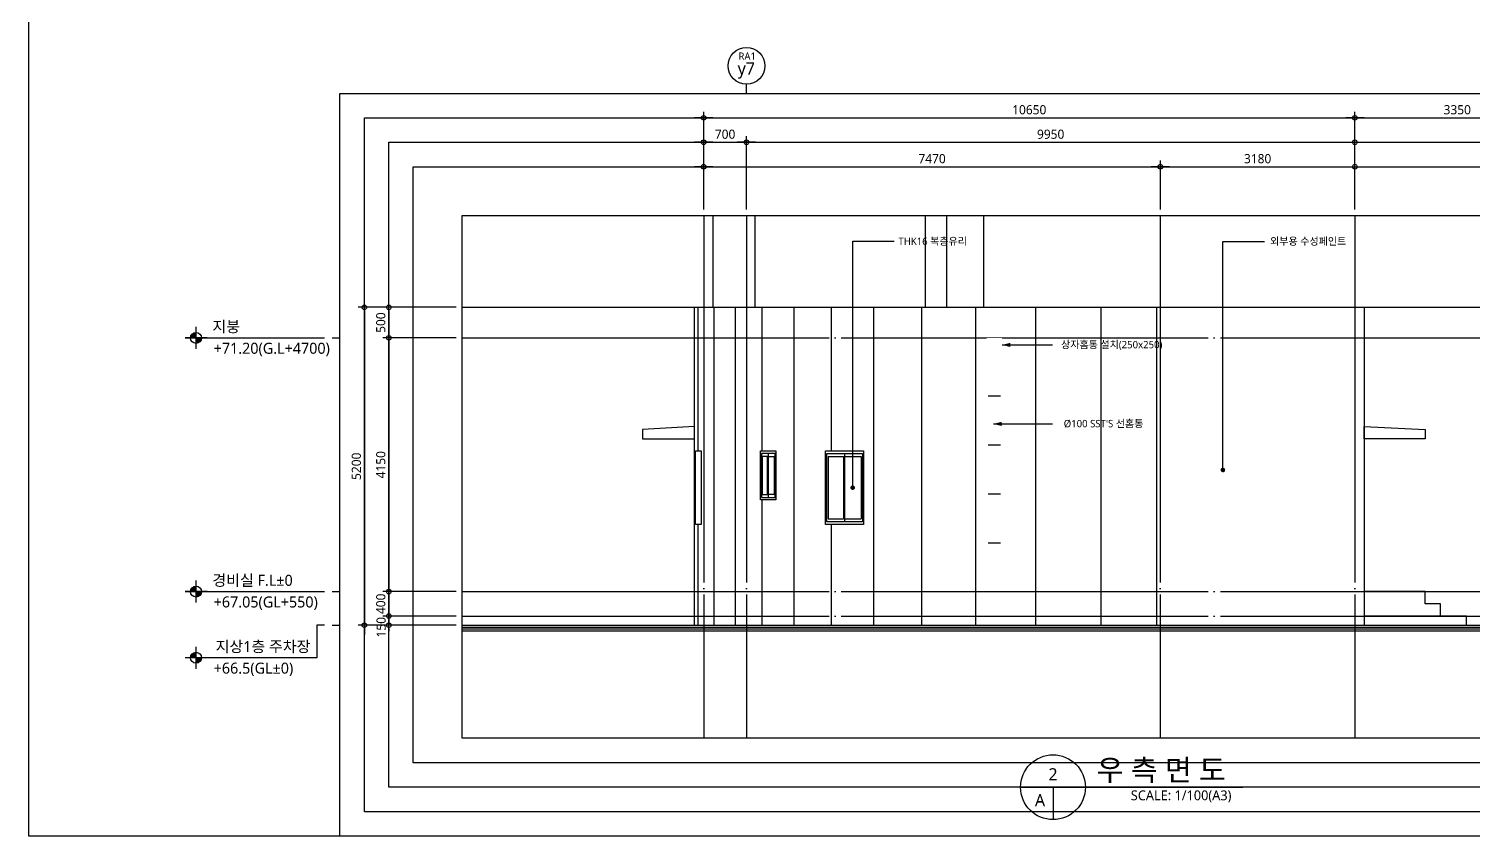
# Model space of a CAD drawing. Header units: millimetres. Extents: x 184384 to 428726, y 73696 to 101396.
# Drawn here: x 307918 to 331539, y 74296 to 87501 of the extents above; entities that cross this region are included whole.
import ezdxf
from ezdxf.enums import TextEntityAlignment as Align

# ---------------------------------------------------------------- set-up
doc = ezdxf.new("R2010")
doc.units = ezdxf.units.MM
doc.header["$LTSCALE"] = 100
doc.header["$MEASUREMENT"] = 0
doc.header["$PDSIZE"] = -10
doc.linetypes.add('CEN', pattern=[62, 60, -1, 0, -1])
doc.layers.get('0').update_dxf_attribs({"linetype": 'CONTINUOUS'})
doc.layers.get('DEFPOINTS').update_dxf_attribs({"color": 171, "linetype": 'CONTINUOUS'})
for name, color, linetype in [('CEN(ST)', 1, 'CEN'), ('ELE-1', 2, 'CONTINUOUS'), ('ELE-2', 3, 'CONTINUOUS'), ('ELE-6', 8, 'CONTINUOUS'), ('ELE-6 (251)', 251, 'CONTINUOUS'), ('FIN', 6, 'CONTINUOUS'), ('HAT-253', 253, 'CONTINUOUS'), ('LED', 7, 'CONTINUOUS'), ('NDIM', 7, 'CONTINUOUS'), ('SYM', 7, 'CONTINUOUS'), ('SYM(AXIS)', 7, 'CONTINUOUS'), ('TEXT', 3, 'CONTINUOUS'), ('TEXT(AXIS)', 2, 'CONTINUOUS'), ('TEXT-기입', 6, 'CONTINUOUS'), ('WIN', 4, 'CONTINUOUS'), ('WIN-G', 252, 'CONTINUOUS')]:
    doc.layers.add(name, color=color, linetype=linetype)
doc.styles.add('CGS', font='cgse', dxfattribs={"bigfont": 'cgs'})
doc.styles.add('나눔바른고딕', font='NanumBarunGothic.ttf')
doc.dimstyles.new('NDIM 1200', dxfattribs={"dimscale": 500, "dimtxt": 3, "dimasz": 1, "dimexe": 2, "dimexo": 2, "dimgap": 1, "dimtad": 1, "dimdec": 0, "dimdsep": 46, "dimtxsty": 'CGS', "dimblk": 'DOT0', "dimcen": 1, "dimdle": 8, "dimclrd": 2, "dimclre": 2, "dimclrt": 2, "dimadec": 0, "dimazin": 0, "dimtfac": 1, "dimtdec": 0, "dimtix": 1, "dimtmove": 2, "dimatfit": 3, "dimldrblk": 'DOT0', "dimfxl": 1, "dimtolj": 1, "dimtzin": 0, "dimlwd": -1, "dimlwe": -1, "dimarcsym": 0})

# ---------------------------------------------------------------- blocks, each defined once
blk = doc.blocks.new('A$C19853FC8')
at = {"layer": 'SYM'}
for p, q in [((1800, 0), (1800, 3600)), ((3600, 1800), (0, 1800))]:
    blk.add_line(p, q, dxfattribs=at)
blk.add_circle((1800, 1800), 900, dxfattribs=at)
for points in [[(900, 1800), (1800, 2700), (914, 1959), (1643, 2686)], [(914, 1959), (1643, 2686), (954, 2112), (1492, 2646)], [(954, 2112), (1492, 2646), (1025, 2260), (1346, 2576)], [(1025, 2260), (1346, 2576), (1109, 2378), (1222, 2491)], [(1800, 900), (2700, 1800), (1959, 914), (2686, 1643)], [(1959, 914), (2686, 1643), (2112, 954), (2646, 1492)], [(2112, 954), (2646, 1492), (2260, 1025), (2576, 1346)], [(2260, 1025), (2576, 1346), (2378, 1109), (2491, 1222)]]:
    blk.add_solid(points, dxfattribs=at)
at = {"layer": 'SYM', "linetype": 'Continuous'}
for points in [[(1800, 2700), (1800, 1800), (900, 1800)], [(2700, 1800), (1800, 900), (1800, 1800)]]:
    blk.add_solid(points, dxfattribs=at)
blk = doc.blocks.new('DOT0')
blk.add_line((-3, 0), (3, 0))
at = {"color": 6}
blk.add_circle((0, 0), 0.75, dxfattribs=at)
blk = doc.blocks.new('*D193')
at = {"layer": 'DEFPOINTS', "color": 0, "ltscale": 0.4, "transparency": 16777216}
for p in [(315005, 82946), (313405, 77746), (315005, 77746)]:
    blk.add_point(p, dxfattribs=at)
at = {"layer": 'NDIM', "ltscale": 0.4, "transparency": 16777216}
for p, q in [((314905, 82946), (313305, 82946)), ((313405, 82896), (313405, 77796)), ((314905, 77746), (313305, 77746))]:
    blk.add_line(p, q, dxfattribs=at)
at = {"layer": 'NDIM', "ltscale": 0.4, "transparency": 16777216, "xscale": 50, "yscale": 50, "zscale": 50}
for p, rotation in [((313405, 82946), 90), ((313405, 77746), 270)]:
    blk.add_blockref('DOT0', p, dxfattribs=dict(at, rotation=rotation))
at = {"layer": 'NDIM', "ltscale": 0.4, "transparency": 16777216, "insert": (313274, 80346), "char_height": 150, "attachment_point": 5, "rotation": 90, "style": '나눔바른고딕'}
blk.add_mtext('\\A1;5200', dxfattribs=at)
blk = doc.blocks.new('*D194')
at = {"layer": 'DEFPOINTS', "color": 0, "ltscale": 0.4, "transparency": 16777216}
for p in [(313805, 77746), (315005, 77896), (315005, 77746)]:
    blk.add_point(p, dxfattribs=at)
at = {"layer": 'NDIM', "ltscale": 0.4, "transparency": 16777216}
for p, q in [((313805, 77946), (313805, 77996)), ((314905, 77896), (313705, 77896)), ((314905, 77746), (313705, 77746)), ((313805, 77896), (313805, 77746)), ((313805, 77696), (313805, 77646))]:
    blk.add_line(p, q, dxfattribs=at)
at = {"layer": 'NDIM', "ltscale": 0.4, "transparency": 16777216, "xscale": 50, "yscale": 50, "zscale": 50}
for p, rotation in [((313805, 77896), 270), ((313805, 77746), 90)]:
    blk.add_blockref('DOT0', p, dxfattribs=dict(at, rotation=rotation))
at = {"layer": 'NDIM', "ltscale": 0.4, "transparency": 16777216, "insert": (313680, 77713), "char_height": 150, "attachment_point": 5, "rotation": 90, "style": '나눔바른고딕'}
blk.add_mtext('\\A1;150', dxfattribs=at)
blk = doc.blocks.new('*D195')
at = {"layer": 'DEFPOINTS', "color": 0, "ltscale": 0.4, "transparency": 16777216}
for p in [(315005, 78296), (313805, 77896), (315005, 77896)]:
    blk.add_point(p, dxfattribs=at)
at = {"layer": 'NDIM', "ltscale": 0.4, "transparency": 16777216}
for p, q in [((314905, 78296), (313705, 78296)), ((313805, 78346), (313805, 78396)), ((313805, 78296), (313805, 77896)), ((314905, 77896), (313705, 77896)), ((313805, 77846), (313805, 77796))]:
    blk.add_line(p, q, dxfattribs=at)
at = {"layer": 'NDIM', "ltscale": 0.4, "transparency": 16777216, "xscale": 50, "yscale": 50, "zscale": 50}
for p, rotation in [((313805, 78296), 270), ((313805, 77896), 90)]:
    blk.add_blockref('DOT0', p, dxfattribs=dict(at, rotation=rotation))
at = {"layer": 'NDIM', "ltscale": 0.4, "transparency": 16777216, "insert": (313674, 78096), "char_height": 150, "attachment_point": 5, "rotation": 90, "style": '나눔바른고딕'}
blk.add_mtext('\\A1;400', dxfattribs=at)
blk = doc.blocks.new('*D196')
at = {"layer": 'DEFPOINTS', "color": 0, "ltscale": 0.4, "transparency": 16777216}
for p in [(315005, 82446), (313805, 78296), (315005, 78296)]:
    blk.add_point(p, dxfattribs=at)
at = {"layer": 'NDIM', "ltscale": 0.4, "transparency": 16777216}
for p, q in [((314905, 82446), (313705, 82446)), ((313805, 82396), (313805, 78346)), ((314905, 78296), (313705, 78296))]:
    blk.add_line(p, q, dxfattribs=at)
at = {"layer": 'NDIM', "ltscale": 0.4, "transparency": 16777216, "xscale": 50, "yscale": 50, "zscale": 50}
for p, rotation in [((313805, 82446), 90), ((313805, 78296), 270)]:
    blk.add_blockref('DOT0', p, dxfattribs=dict(at, rotation=rotation))
at = {"layer": 'NDIM', "ltscale": 0.4, "transparency": 16777216, "insert": (313674, 80371), "char_height": 150, "attachment_point": 5, "rotation": 90, "style": '나눔바른고딕'}
blk.add_mtext('\\A1;4150', dxfattribs=at)
blk = doc.blocks.new('*D197')
at = {"layer": 'DEFPOINTS', "color": 0, "ltscale": 0.4, "transparency": 16777216}
for p in [(315005, 82946), (313805, 82446), (315005, 82446)]:
    blk.add_point(p, dxfattribs=at)
at = {"layer": 'NDIM', "ltscale": 0.4, "transparency": 16777216}
for p, q in [((314905, 82946), (313705, 82946)), ((313805, 82896), (313805, 82496)), ((314905, 82446), (313705, 82446))]:
    blk.add_line(p, q, dxfattribs=at)
at = {"layer": 'NDIM', "ltscale": 0.4, "transparency": 16777216, "xscale": 50, "yscale": 50, "zscale": 50}
for p, rotation in [((313805, 82946), 90), ((313805, 82446), 270)]:
    blk.add_blockref('DOT0', p, dxfattribs=dict(at, rotation=rotation))
at = {"layer": 'NDIM', "ltscale": 0.4, "transparency": 16777216, "insert": (313674, 82696), "char_height": 150, "attachment_point": 5, "rotation": 90, "style": '나눔바른고딕'}
blk.add_mtext('\\A1;500', dxfattribs=at)
blk = doc.blocks.new('*D182')
at = {"layer": 'DEFPOINTS', "color": 0, "ltscale": 0.4, "transparency": 16777216}
for p in [(329605, 86046), (318955, 84446), (329605, 84446)]:
    blk.add_point(p, dxfattribs=at)
at = {"layer": 'NDIM', "ltscale": 0.4, "transparency": 16777216}
for p, q in [((318955, 84546), (318955, 86146)), ((319005, 86046), (329555, 86046)), ((329605, 84546), (329605, 86146))]:
    blk.add_line(p, q, dxfattribs=at)
at = {"layer": 'NDIM', "ltscale": 0.4, "transparency": 16777216, "xscale": 50, "yscale": 50, "zscale": 50, "rotation": 180}
blk.add_blockref('DOT0', (318955, 86046), dxfattribs=at)
at = {"layer": 'NDIM', "ltscale": 0.4, "transparency": 16777216, "xscale": 50, "yscale": 50, "zscale": 50}
blk.add_blockref('DOT0', (329605, 86046), dxfattribs=at)
at = {"layer": 'NDIM', "ltscale": 0.4, "transparency": 16777216, "insert": (324280, 86177), "char_height": 150, "attachment_point": 5, "style": '나눔바른고딕'}
blk.add_mtext('\\A1;10650', dxfattribs=at)
blk = doc.blocks.new('*D190')
at = {"layer": 'DEFPOINTS', "color": 0, "ltscale": 0.4, "transparency": 16777216}
for p in [(329605, 85246), (326425, 84446), (329605, 84446)]:
    blk.add_point(p, dxfattribs=at)
at = {"layer": 'NDIM', "ltscale": 0.4, "transparency": 16777216}
for p, q in [((326425, 84546), (326425, 85346)), ((329605, 84546), (329605, 85346)), ((326475, 85246), (329555, 85246))]:
    blk.add_line(p, q, dxfattribs=at)
at = {"layer": 'NDIM', "ltscale": 0.4, "transparency": 16777216, "xscale": 50, "yscale": 50, "zscale": 50, "rotation": 180}
blk.add_blockref('DOT0', (326425, 85246), dxfattribs=at)
at = {"layer": 'NDIM', "ltscale": 0.4, "transparency": 16777216, "xscale": 50, "yscale": 50, "zscale": 50}
blk.add_blockref('DOT0', (329605, 85246), dxfattribs=at)
at = {"layer": 'NDIM', "ltscale": 0.4, "transparency": 16777216, "insert": (328015, 85377), "char_height": 150, "attachment_point": 5, "style": '나눔바른고딕'}
blk.add_mtext('\\A1;3180', dxfattribs=at)
blk = doc.blocks.new('*D191')
at = {"layer": 'DEFPOINTS', "color": 0, "ltscale": 0.4, "transparency": 16777216}
for p in [(326425, 85246), (318955, 84446), (326425, 84446)]:
    blk.add_point(p, dxfattribs=at)
at = {"layer": 'NDIM', "ltscale": 0.4, "transparency": 16777216}
for p, q in [((318955, 84546), (318955, 85346)), ((326425, 84546), (326425, 85346)), ((319005, 85246), (326375, 85246))]:
    blk.add_line(p, q, dxfattribs=at)
at = {"layer": 'NDIM', "ltscale": 0.4, "transparency": 16777216, "xscale": 50, "yscale": 50, "zscale": 50, "rotation": 180}
blk.add_blockref('DOT0', (318955, 85246), dxfattribs=at)
at = {"layer": 'NDIM', "ltscale": 0.4, "transparency": 16777216, "xscale": 50, "yscale": 50, "zscale": 50}
blk.add_blockref('DOT0', (326425, 85246), dxfattribs=at)
at = {"layer": 'NDIM', "ltscale": 0.4, "transparency": 16777216, "insert": (322690, 85377), "char_height": 150, "attachment_point": 5, "style": '나눔바른고딕'}
blk.add_mtext('\\A1;7470', dxfattribs=at)
blk = doc.blocks.new('*D192')
at = {"layer": 'DEFPOINTS', "color": 0, "ltscale": 0.4, "transparency": 16777216}
for p in [(329605, 85646), (319655, 84446), (329605, 84446)]:
    blk.add_point(p, dxfattribs=at)
at = {"layer": 'NDIM', "ltscale": 0.4, "transparency": 16777216}
for p, q in [((319655, 84546), (319655, 85746)), ((329605, 84546), (329605, 85746)), ((319705, 85646), (329555, 85646))]:
    blk.add_line(p, q, dxfattribs=at)
at = {"layer": 'NDIM', "ltscale": 0.4, "transparency": 16777216, "xscale": 50, "yscale": 50, "zscale": 50, "rotation": 180}
blk.add_blockref('DOT0', (319655, 85646), dxfattribs=at)
at = {"layer": 'NDIM', "ltscale": 0.4, "transparency": 16777216, "xscale": 50, "yscale": 50, "zscale": 50}
blk.add_blockref('DOT0', (329605, 85646), dxfattribs=at)
at = {"layer": 'NDIM', "ltscale": 0.4, "transparency": 16777216, "insert": (324630, 85777), "char_height": 150, "attachment_point": 5, "style": '나눔바른고딕'}
blk.add_mtext('\\A1;9950', dxfattribs=at)
blk = doc.blocks.new('*D199')
at = {"layer": 'DEFPOINTS', "color": 0, "ltscale": 0.4, "transparency": 16777216}
for p in [(319655, 85646), (318955, 84446), (319655, 84446)]:
    blk.add_point(p, dxfattribs=at)
at = {"layer": 'NDIM', "ltscale": 0.4, "transparency": 16777216}
for p, q in [((318955, 84546), (318955, 85746)), ((319655, 84546), (319655, 85746)), ((319005, 85646), (319605, 85646))]:
    blk.add_line(p, q, dxfattribs=at)
at = {"layer": 'NDIM', "ltscale": 0.4, "transparency": 16777216, "xscale": 50, "yscale": 50, "zscale": 50, "rotation": 180}
blk.add_blockref('DOT0', (318955, 85646), dxfattribs=at)
at = {"layer": 'NDIM', "ltscale": 0.4, "transparency": 16777216, "xscale": 50, "yscale": 50, "zscale": 50}
blk.add_blockref('DOT0', (319655, 85646), dxfattribs=at)
at = {"layer": 'NDIM', "ltscale": 0.4, "transparency": 16777216, "insert": (319305, 85777), "char_height": 150, "attachment_point": 5, "style": '나눔바른고딕'}
blk.add_mtext('\\A1;700', dxfattribs=at)
blk = doc.blocks.new('*D335')
at = {"layer": 'DEFPOINTS', "color": 0, "ltscale": 0.4, "transparency": 16777216}
for p in [(332955, 86046), (329605, 84446), (332955, 84446)]:
    blk.add_point(p, dxfattribs=at)
at = {"layer": 'NDIM', "ltscale": 0.4, "transparency": 16777216}
for p, q in [((329605, 84546), (329605, 86146)), ((329655, 86046), (332905, 86046)), ((332955, 84546), (332955, 86146))]:
    blk.add_line(p, q, dxfattribs=at)
at = {"layer": 'NDIM', "ltscale": 0.4, "transparency": 16777216, "xscale": 50, "yscale": 50, "zscale": 50, "rotation": 180}
blk.add_blockref('DOT0', (329605, 86046), dxfattribs=at)
at = {"layer": 'NDIM', "ltscale": 0.4, "transparency": 16777216, "xscale": 50, "yscale": 50, "zscale": 50}
blk.add_blockref('DOT0', (332955, 86046), dxfattribs=at)
at = {"layer": 'NDIM', "ltscale": 0.4, "transparency": 16777216, "insert": (331280, 86177), "char_height": 150, "attachment_point": 5, "style": '나눔바른고딕'}
blk.add_mtext('\\A1;3350', dxfattribs=at)
blk = doc.blocks.new('A$C2F20087E')
at = {"layer": 'SYM(AXIS)'}
blk.add_line((600, 0), (600, 300), dxfattribs=at)
blk.add_circle((600, 900), 600, dxfattribs=at)

msp = doc.modelspace()

# ---------------------------------------------------------------- linework, layer by layer
at = {"ltscale": 1000}
for points in [[(315005.1, 77745.8), (336905.1, 77745.8)], [(315005.1, 77715.8), (336905.1, 77715.8)], [(331430.4, 77745.8), (331430.4, 77895.8), (329755.1, 77895.8), (329755.1, 77745.8)], [(315005.1, 77685.8), (336905.1, 77685.8)], [(315005.1, 77655.8), (336905.1, 77655.8)]]:
    msp.add_lwpolyline(points, dxfattribs=at)
at = {"layer": 'CEN(ST)'}
for p, q in [((318955.1, 84445.8), (318955.1, 75895.8)), ((319655.1, 84445.8), (319655.1, 75895.8)), ((326421.9, 84445.8), (326421.9, 75895.8)), ((329605.1, 84445.8), (329605.1, 75895.8))]:
    msp.add_line(p, q, dxfattribs=at)
for points in [[(315005.1, 82945.8), (336905.1, 82945.8)], [(315005.1, 82445.8), (336905.1, 82445.8)], [(315005.1, 78295.8), (336905.1, 78295.8)], [(315005.1, 77895.8), (336905.1, 77895.8)], [(315005.1, 77745.8), (336905.1, 77745.8)]]:
    msp.add_lwpolyline(points, dxfattribs=at)
at = {"layer": 'DEFPOINTS'}
for points in [[(342218.1, 74295.8), (307918.1, 74295.8), (307918.1, 100795.8), (342218.1, 100795.8)], [(313005.1, 86445.8), (338905.1, 86445.8), (338905.1, 74295.8), (313005.1, 74295.8)], [(313405.1, 86045.8), (338505.1, 86045.8), (338505.1, 74695.8), (313405.1, 74695.8)], [(313805.1, 85645.8), (338105.1, 85645.8), (338105.1, 75095.8), (313805.1, 75095.8)], [(314205.1, 85245.8), (337705.1, 85245.8), (337705.1, 75495.8), (314205.1, 75495.8)], [(315005.1, 84445.8), (336905.1, 84445.8), (336905.1, 75895.8), (315005.1, 75895.8)]]:
    msp.add_lwpolyline(points, close=True, dxfattribs=at)
at = {"layer": 'ELE-1', "ltscale": 1000}
msp.add_line((326362.8, 82945.8), (326362.8, 77745.8), dxfattribs=at)
msp.add_lwpolyline([(318805.1, 77745.8), (318805.1, 82945.8), (329755.1, 82945.8), (329755.1, 77895.8)], dxfattribs=at)
at = {"layer": 'ELE-2', "ltscale": 1000}
for points in [[(318821.1, 80595.8), (318914, 80595.8), (318914, 79395.8), (318821.1, 79395.8)], [(319885.2, 80595.8), (320136.5, 80595.8), (320136.5, 79795.8), (319885.2, 79795.8)], [(320949.1, 80595.8), (321568.2, 80595.8), (321568.2, 79395.8), (320949.1, 79395.8)]]:
    msp.add_lwpolyline(points, close=True, dxfattribs=at)
at = {"layer": 'ELE-6', "ltscale": 1000}
for points in [[(318805.1, 80995.8), (317955.1, 80945.8), (317955.1, 80795.8), (318805.1, 80795.8)], [(329755.1, 80995.8), (330755.1, 80945.8), (330755.1, 80795.8), (329755.1, 80795.8)]]:
    msp.add_lwpolyline(points, close=True, dxfattribs=at)
msp.add_lwpolyline([(331005.1, 77895.8), (331005.1, 78095.8), (330755.1, 78095.8), (330755.1, 78295.8), (329755.1, 78295.8)], dxfattribs=at)
at = {"layer": 'ELE-6 (251)', "ltscale": 1000}
for p, q in [((319105.1, 84445.8), (319105.1, 82945.8)), ((319790.1, 84445.8), (319790.1, 82945.8)), ((322576.9, 84445.8), (322576.9, 82945.8)), ((322926.9, 84445.8), (322926.9, 82945.8)), ((323533.1, 84445.8), (323533.1, 82945.8))]:
    msp.add_line(p, q, dxfattribs=at)
at = {"layer": 'HAT-253', "ltscale": 1000}
for points in [[(318859.5, 82945.8), (318859.5, 80595.8)], [(319120.9, 82945.8), (319120.9, 77745.8)], [(319469.4, 82945.8), (319469.4, 77745.8)], [(319905, 82945.8), (319905, 80595.8)], [(320427.8, 82945.8), (320427.8, 77745.8)], [(321037.6, 82945.8), (321037.6, 80595.8)], [(321734.6, 82945.8), (321734.6, 77745.8)], [(322518.7, 82945.8), (322518.7, 77745.8)], [(323400.9, 82945.8), (323400.9, 77745.8)], [(324381, 82945.8), (324381, 77745.8)], [(325448.3, 82945.8), (325448.3, 77745.8)], [(319905, 79795.8), (319905, 77745.8)], [(318859.5, 79395.8), (318859.5, 77745.8)], [(321037.6, 79395.8), (321037.6, 77745.8)]]:
    msp.add_lwpolyline(points, dxfattribs=at)
at = {"layer": 'LED', "ltscale": 1000, "elevation": 0.5}
msp.add_lwpolyline([(321392.1, 79995.8), (321392.1, 84027.8), (322072.3, 84027.8)], dxfattribs=at)
at = {"layer": 'LED', "ltscale": 1000}
msp.add_lwpolyline([(327446.6, 80285.4), (327446.6, 84025.3), (328126.8, 84025.3)], dxfattribs=at)
at = {"layer": 'LED', "const_width": 37.5}
msp.add_lwpolyline([(327446.6, 80304.1, -1), (327446.6, 80266.6, -1)], format="xyb", close=True, dxfattribs=at)
at = {"layer": 'LED', "const_width": 37.5, "elevation": 0.5}
msp.add_lwpolyline([(321392.1, 80014.6, -1), (321392.1, 79977.1, -1)], format="xyb", close=True, dxfattribs=at)
at = {"layer": 'SYM', "ltscale": 1000}
for p, q in [((310472.4, 82445.8), (312752.4, 82445.8)), ((312878.7, 82445.8), (313005.1, 82445.8)), ((310472.4, 78295.8), (312752.4, 78295.8)), ((312878.7, 78295.8), (313005.1, 78295.8)), ((312878.7, 77745.8), (313005.1, 77745.8))]:
    msp.add_line(p, q, dxfattribs=at)
at = {"layer": 'SYM'}
for p, q in [((324137.8, 75095.8), (327772.3, 75095.8)), ((324668.1, 75095.8), (324668.1, 74565.5))]:
    msp.add_line(p, q, dxfattribs=at)
at = {"layer": 'SYM', "ltscale": 1000}
msp.add_lwpolyline([(312752.4, 77745.8), (312626.1, 77745.8), (312626.1, 77213.3), (310472.4, 77213.3)], dxfattribs=at)
at = {"layer": 'SYM'}
msp.add_circle((324668.1, 75095.8), 530.3, dxfattribs=at)
at = {"layer": 'WIN'}
for p, q in [((320010.9, 80555.8), (320010.9, 79835.8)), ((321258.7, 80555.8), (321258.7, 79435.8))]:
    msp.add_line(p, q, dxfattribs=at)
for points in [[(319897.8, 80555.8), (319897.8, 79835.8), (320123.9, 79835.8), (320123.9, 80555.8)], [(321550.5, 80555.8), (321550.5, 79435.8), (320966.8, 79435.8), (320966.8, 80555.8)]]:
    msp.add_lwpolyline(points, close=True, dxfattribs=at)
at = {"layer": 'WIN-G'}
for p, q in [((320988.9, 80505.8), (320988.9, 79485.8)), ((320988.9, 80505.8), (321241, 80505.8)), ((321241, 80505.8), (321241, 79485.8)), ((321258.7, 80505.8), (321528.4, 80505.8)), ((321528.4, 80505.8), (321528.4, 79485.8)), ((320988.9, 79485.8), (321241, 79485.8)), ((321258.7, 79485.8), (321528.4, 79485.8))]:
    msp.add_line(p, q, dxfattribs=at)
msp.add_lwpolyline([(319913.5, 80505.8), (319913.5, 79885.8), (319998.3, 79885.8), (319998.3, 80505.8)], close=True, dxfattribs=at)
msp.add_lwpolyline([(320010.9, 80505.8), (320108.2, 80505.8), (320108.2, 79885.8), (320010.9, 79885.8)], dxfattribs=at)

# ---------------------------------------------------------------- block references
at = {"xscale": 0.5000000000000044, "yscale": 0.5000000000000044, "zscale": 0.5000000000000044}
msp.add_blockref('A$C2F20087E', (319355.1, 86445.8), dxfattribs=at)
at = {"ltscale": 1000, "xscale": 0.1, "yscale": 0.1, "zscale": 0.1}
for p in [(310472.4, 82265.8), (310472.4, 78115.8), (310472.4, 77033.3)]:
    msp.add_blockref('A$C19853FC8', p, dxfattribs=at)

# ---------------------------------------------------------------- texts
at = {"layer": 'TEXT', "style": '나눔바른고딕'}
msp.add_text('우 측 면 도', height=350, dxfattribs=at).set_placement((327495.1, 75201.9), align=Align.RIGHT)
for s, p in [('2', (324668.1, 75307.9)), ('A', (324456, 74883.7))]:
    msp.add_text(s, height=200, dxfattribs=at).set_placement(p, align=Align.MIDDLE)
msp.add_text('SCALE: 1/100(A3)', height=160, dxfattribs=at).set_placement((327586.8, 75042.8), align=Align.TOP_RIGHT)
at = {"layer": 'TEXT(AXIS)', "style": '나눔바른고딕'}
msp.add_text('y7', height=200, dxfattribs=at).set_placement((319651.7, 86818.3), align=Align.MIDDLE)
msp.add_text('RA1', height=120, dxfattribs=at).set_placement((319666.9, 87054.7), align=Align.MIDDLE_CENTER)
for s, p in [('지붕', (310919.3, 82540.3)), ('+71.20(G.L+4700)', (310940.4, 82186.3)), ('경비실 F.L±0', (310919.3, 78390.3)), ('+67.05(GL+550)', (310940.4, 78036.3)), ('지상1층 주차장', (310972.7, 77307.7)), ('+66.5(GL±0)', (310940.4, 76953.7))]:
    msp.add_text(s, height=180, dxfattribs=at).set_placement(p)
at = {"layer": 'TEXT-기입', "style": '나눔바른고딕'}
for s, p in [('THK16 복층유리', (322139.7, 84027)), ('외부용 수성페인트', (328218.7, 84027))]:
    msp.add_text(s, height=120, dxfattribs=at).set_placement(p, align=Align.MIDDLE_LEFT)
for s, p in [('상자홈통 설치(250x250)', (326457.3, 82336)), ("Ø100 SST'S 선홈통", (326146.4, 81043.9))]:
    msp.add_text(s, height=120, dxfattribs=at).set_placement(p, align=Align.MIDDLE_RIGHT)

# ---------------------------------------------------------------- dimensions: what is measured, and where the dimension line sits
at = {"layer": 'NDIM', "ltscale": 0.4}
for base, p1, p2, picture, middle in [((329605.1, 86045.8), (318955.1, 84445.8), (329605.1, 84445.8), '*D182', (324280.1, 86177.4)), ((332955.1, 86045.8), (329605.1, 84445.8), (332955.1, 84445.8), '*D335', (331280.1, 86177.4)), ((319655.1, 85645.8), (318955.1, 84445.8), (319655.1, 84445.8), '*D199', (319305.1, 85777.3)), ((329605.1, 85645.8), (319655.1, 84445.8), (329605.1, 84445.8), '*D192', (324630.1, 85777.4)), ((326425.1, 85245.8), (318955.1, 84445.8), (326425.1, 84445.8), '*D191', (322690.1, 85377.3)), ((329605.1, 85245.8), (326425.1, 84445.8), (329605.1, 84445.8), '*D190', (328015.1, 85377.4))]:
    dim = msp.add_linear_dim(base=base, p1=p1, p2=p2, dimstyle='NDIM 1200', override={"dimscale": 50, "dimtxsty": '나눔바른고딕', "dimclrd": 256, "dimclre": 256, "dimclrt": 256}, dxfattribs=at)
    dim.commit()
    dim.dimension.update_dxf_attribs({"geometry": picture, "text_midpoint": middle})
for base, p1, p2, picture, middle in [((313405.1, 77745.8), (315005.1, 82945.8), (315005.1, 77745.8), '*D193', (313273.6, 80345.8)), ((313805.1, 82445.8), (315005.1, 82945.8), (315005.1, 82445.8), '*D197', (313673.6, 82695.8)), ((313805.1, 78295.8), (315005.1, 82445.8), (315005.1, 78295.8), '*D196', (313673.6, 80370.8)), ((313805.1, 77895.8), (315005.1, 78295.8), (315005.1, 77895.8), '*D195', (313673.6, 78095.8))]:
    dim = msp.add_linear_dim(base=base, p1=p1, p2=p2, angle=270, dimstyle='NDIM 1200', override={"dimscale": 50, "dimtxsty": '나눔바른고딕', "dimclrd": 256, "dimclre": 256, "dimclrt": 256}, dxfattribs=at)
    dim.commit()
    dim.dimension.update_dxf_attribs({"geometry": picture, "text_midpoint": middle})
dim = msp.add_linear_dim(base=(313805.1, 77745.8), p1=(315005.1, 77895.8), p2=(315005.1, 77745.8), angle=270, dimstyle='NDIM 1200', override={"dimscale": 50, "dimtxsty": '나눔바른고딕', "dimclrd": 256, "dimclre": 256, "dimclrt": 256}, dxfattribs=at)
dim.commit()
dim.dimension.update_dxf_attribs({"geometry": '*D194', "text_midpoint": (313680.1, 77713.3), "dimtype": 160})

# ---------------------------------------------------------------- next in the draw order: wipeouts: each hides what was drawn before it
at = {"ltscale": 1000}
msp.add_wipeout([(323659.9, 82195.8), (323759.9, 82195.8), (323759.9, 77935.8), (323659.9, 77935.8)], dxfattribs=at).dxf.layer = 'FIN'

# ---------------------------------------------------------------- next in the draw order: linework, layer by layer
at = {"layer": 'FIN', "ltscale": 1000}
for p, q in [((323609.9, 81495.8), (323809.9, 81495.8)), ((323609.9, 80695.8), (323809.9, 80695.8)), ((323609.9, 79895.8), (323809.9, 79895.8)), ((323609.9, 79095.8), (323809.9, 79095.8)), ((323609.9, 78295.8), (323809.9, 78295.8))]:
    msp.add_line(p, q, dxfattribs=at)
at = {"layer": 'LED', "ltscale": 1000}
msp.add_lwpolyline([(323694.3, 81038.6), (324662.3, 81038.6)], dxfattribs=at)
at = {"layer": 'LED'}
msp.add_solid([(323694.3, 81038.6), (323827.7, 81071.9), (323827.7, 81005.2)], dxfattribs=at)

# ---------------------------------------------------------------- next in the draw order: wipeouts: each hides what was drawn before it
at = {"ltscale": 1000}
msp.add_wipeout([(323834.9, 82195.8), (323584.9, 82195.8), (323584.9, 82445.8), (323834.9, 82445.8)], dxfattribs=at).dxf.layer = 'FIN'

# ---------------------------------------------------------------- next in the draw order: linework, layer by layer
at = {"layer": 'LED', "ltscale": 1000}
msp.add_lwpolyline([(323834.9, 82330.7), (324662.3, 82330.7)], dxfattribs=at)
at = {"layer": 'LED'}
msp.add_solid([(323834.9, 82330.7), (323968.3, 82364), (323968.3, 82297.4)], dxfattribs=at)

doc.saveas('drawing.dxf')
